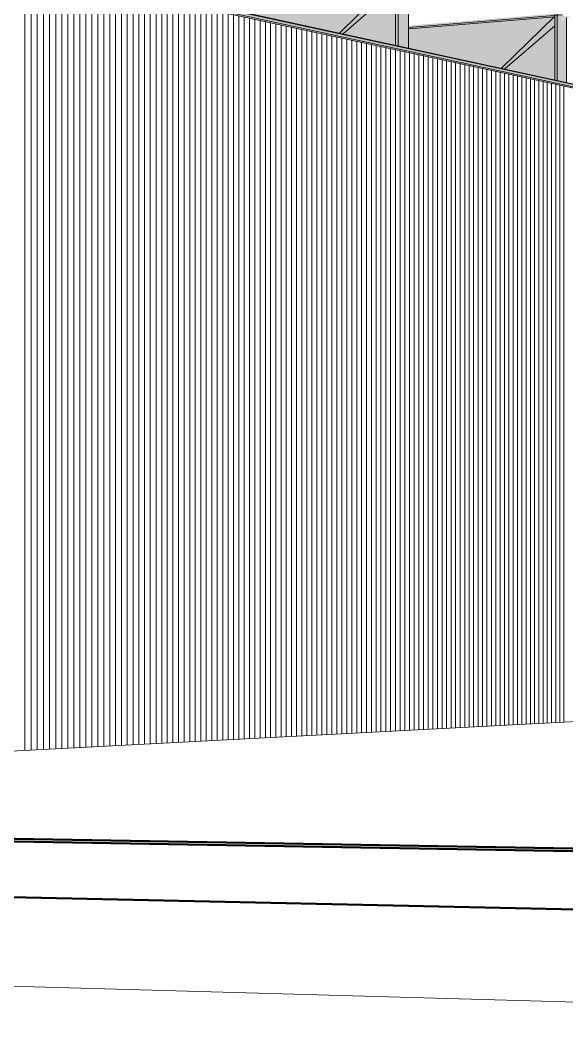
# Model space of a CAD drawing. Header units: inches. Extents: x 31156 to 31160, y -65 to 66.
# Drawn here: x 31160.113 to 31160.2015, y 65.9282 to 66.0937 of the extents above; entities that cross this region are included whole.
import ezdxf

# ---------------------------------------------------------------- set-up
doc = ezdxf.new("R2010")
doc.units = ezdxf.units.IN
doc.header["$MEASUREMENT"] = 0
doc.linetypes.add('Center 1_4_', pattern=[0.53125, 0.25, -0.09375, 0.09375, -0.09375])
doc.linetypes.add('Hidden', pattern=[0.28125, 0.1875, -0.09375])
for name, color, linetype, lineweight in [('A-GLAZ-CWMG', 51, 'Continuous', 9), ('A-PROP-SBCK', 71, 'Hidden', 50), ('A-WALL-PATT', 111, 'Continuous', 13), ('L-SITE-WALL', 31, 'Continuous', 13), ('PROP', 3, 'Center 1_4_', 9), ('S-BEAM', 12, 'Continuous', 9), ('S-COLS', 52, 'Continuous', 9)]:
    doc.layers.add(name, color=color, linetype=linetype, lineweight=lineweight)

# ---------------------------------------------------------------- blocks, each defined once
blk = doc.blocks.new('FP_85-Looking South West')
at = {"layer": 'A-WALL-PATT', "lineweight": 9}
for p, q in [((-31660.10002, 65.97527), (-31660.10002, 66.02951)), ((-31660.09901, 65.97532), (-31660.09901, 66.02945)), ((-31660.09801, 65.97537), (-31660.09801, 66.02938)), ((-31660.09701, 65.97543), (-31660.09701, 66.02932)), ((-31660.09601, 65.97548), (-31660.09601, 66.02926)), ((-31660.09502, 65.97553), (-31660.09502, 66.0292)), ((-31660.09403, 65.97558), (-31660.09403, 66.02913)), ((-31660.09304, 65.97563), (-31660.09304, 66.02907)), ((-31660.09206, 65.97569), (-31660.09206, 66.02901)), ((-31660.09109, 65.97574), (-31660.09109, 66.02895)), ((-31660.09011, 65.97579), (-31660.09011, 66.02889)), ((-31660.08914, 65.97584), (-31660.08914, 66.02883)), ((-31660.08818, 65.97589), (-31660.08818, 66.02877)), ((-31660.08722, 65.97594), (-31660.08722, 66.02871)), ((-31660.08626, 65.97599), (-31660.08626, 66.02865)), ((-31660.08531, 65.97604), (-31660.08531, 66.02859)), ((-31660.08436, 65.97609), (-31660.08436, 66.02853)), ((-31660.08342, 65.97614), (-31660.08342, 66.02847)), ((-31660.08248, 65.97619), (-31660.08248, 66.02841)), ((-31660.08154, 65.97624), (-31660.08154, 66.02835)), ((-31660.08061, 65.97629), (-31660.08061, 66.0283)), ((-31660.07968, 65.97633), (-31660.07968, 66.02824)), ((-31660.07875, 65.97638), (-31660.07875, 66.02818)), ((-31660.07783, 65.97643), (-31660.07783, 66.02812)), ((-31660.07692, 65.97648), (-31660.07692, 66.02806)), ((-31660.076, 65.97653), (-31660.076, 66.02801)), ((-31660.07509, 65.97658), (-31660.07509, 66.02795)), ((-31660.07419, 65.97662), (-31660.07419, 66.02789)), ((-31660.07328, 65.97667), (-31660.07328, 66.02784)), ((-31660.07238, 65.97672), (-31660.07238, 66.02778)), ((-31660.07149, 65.97676), (-31660.07149, 66.02772)), ((-31660.0706, 65.97681), (-31660.0706, 66.02767)), ((-31660.06971, 65.97686), (-31660.06971, 66.02761)), ((-31660.06882, 65.9769), (-31660.06882, 66.02756)), ((-31660.06794, 65.97695), (-31660.06794, 66.0275)), ((-31660.06706, 65.977), (-31660.06706, 66.02745)), ((-31660.06619, 65.97704), (-31660.06619, 66.02739)), ((-31660.06532, 65.97709), (-31660.06532, 66.02734)), ((-31660.06445, 65.97713), (-31660.06445, 66.02728)), ((-31660.06359, 65.97718), (-31660.06359, 66.02723)), ((-31660.06273, 65.97722), (-31660.06273, 66.02718)), ((-31660.06187, 65.97727), (-31660.06187, 66.02712)), ((-31660.06102, 65.97731), (-31660.06102, 66.02707)), ((-31660.06017, 65.97736), (-31660.06017, 66.02702)), ((-31660.05932, 65.9774), (-31660.05932, 66.02696)), ((-31660.05848, 65.97745), (-31660.05848, 66.02691)), ((-31660.05764, 65.97749), (-31660.05764, 66.02686)), ((-31660.0568, 65.97753), (-31660.0568, 66.02681)), ((-31660.05596, 65.97758), (-31660.05596, 66.02675)), ((-31660.05513, 65.97762), (-31660.05513, 66.0267)), ((-31660.05431, 65.97766), (-31660.05431, 66.02665)), ((-31660.05348, 65.97771), (-31660.05348, 66.0266)), ((-31660.05266, 65.97775), (-31660.05266, 66.02655)), ((-31660.05184, 65.97779), (-31660.05184, 66.0265)), ((-31660.05103, 65.97784), (-31660.05103, 66.02645)), ((-31660.05022, 65.97788), (-31660.05022, 66.02639)), ((-31660.04941, 65.97792), (-31660.04941, 66.02634)), ((-31660.0486, 65.97796), (-31660.0486, 66.02629)), ((-31660.0478, 65.97801), (-31660.0478, 66.02624)), ((-31660.047, 65.97805), (-31660.047, 66.02619)), ((-31660.04621, 65.97809), (-31660.04621, 66.02614)), ((-31660.04541, 65.97813), (-31660.04541, 66.02609)), ((-31660.04462, 65.97817), (-31660.04462, 66.02604)), ((-31660.04383, 65.97821), (-31660.04383, 66.026)), ((-31660.04305, 65.97825), (-31660.04305, 66.02595)), ((-31660.04227, 65.9783), (-31660.04227, 66.0259)), ((-31660.04149, 65.97834), (-31660.04149, 66.02585)), ((-31660.04072, 65.97838), (-31660.04072, 66.0258)), ((-31660.03994, 65.97842), (-31660.03994, 66.02575)), ((-31660.03917, 65.97846), (-31660.03917, 66.0257)), ((-31660.03841, 65.9785), (-31660.03841, 66.02566)), ((-31660.03764, 65.97854), (-31660.03764, 66.02561)), ((-31660.03688, 65.97858), (-31660.03688, 66.02556)), ((-31660.03612, 65.97862), (-31660.03612, 66.02551)), ((-31660.03537, 65.97866), (-31660.03537, 66.02547)), ((-31660.03462, 65.9787), (-31660.03462, 66.02542)), ((-31660.03387, 65.97874), (-31660.03387, 66.02537)), ((-31660.03312, 65.97878), (-31660.03312, 66.02532)), ((-31660.03237, 65.97881), (-31660.03237, 66.02528)), ((-31660.03163, 65.97885), (-31660.03163, 66.02523)), ((-31660.03089, 65.97889), (-31660.03089, 66.02519)), ((-31660.03016, 65.97893), (-31660.03016, 66.02514)), ((-31660.02942, 65.97897), (-31660.02942, 66.02509)), ((-31660.02869, 65.99447), (-31660.02869, 66.02505)), ((-31660.02797, 65.97905), (-31660.02797, 66.025)), ((-31660.02724, 65.97908), (-31660.02724, 66.02496)), ((-31660.02652, 65.97912), (-31660.02652, 66.02491)), ((-31660.0258, 65.97916), (-31660.0258, 66.02487)), ((-31660.02508, 65.9792), (-31660.02508, 66.02482)), ((-31660.02436, 65.97923), (-31660.02436, 66.02478)), ((-31660.02365, 65.97927), (-31660.02365, 66.02473)), ((-31660.02294, 65.97931), (-31660.02294, 66.02469)), ((-31660.02223, 65.97935), (-31660.02223, 66.02464)), ((-31660.02153, 65.97938), (-31660.02153, 66.0246)), ((-31660.02083, 65.97942), (-31660.02083, 66.02456)), ((-31660.02013, 65.97946), (-31660.02013, 66.02451)), ((-31660.01943, 65.97949), (-31660.01943, 66.02447)), ((-31660.01873, 65.97953), (-31660.01873, 66.02443)), ((-31660.01804, 65.97957), (-31660.01804, 66.02438)), ((-31660.01735, 65.9796), (-31660.01735, 66.02434)), ((-31660.01666, 65.97964), (-31660.01666, 66.0243)), ((-31660.01598, 65.97967), (-31660.01598, 66.02425)), ((-31660.0153, 65.97971), (-31660.0153, 66.02421)), ((-31660.01462, 65.97975), (-31660.01462, 66.02417)), ((-31660.01394, 65.97978), (-31660.01394, 66.02413)), ((-31660.01326, 65.97982), (-31660.01326, 66.02408)), ((-31660.01259, 65.97985), (-31660.01259, 66.02404)), ((-31660.02869, 65.97901), (-31660.02869, 65.99446))]:
    blk.add_line(p, q, dxfattribs=at)
blk = doc.blocks.new('FP_95-Looking South West')
at = {"layer": 'A-WALL-PATT', "lineweight": 9}
for p, q in [((-31660.10002, 66.02951), (-31660.10002, 66.10192)), ((-31660.09901, 66.02945), (-31660.09901, 66.10171)), ((-31660.09801, 66.02938), (-31660.09801, 66.10149)), ((-31660.09701, 66.02932), (-31660.09701, 66.10127)), ((-31660.09601, 66.02926), (-31660.09601, 66.10106)), ((-31660.09502, 66.0292), (-31660.09502, 66.10084)), ((-31660.09403, 66.02913), (-31660.09403, 66.10063)), ((-31660.09304, 66.02907), (-31660.09304, 66.10042)), ((-31660.09206, 66.02901), (-31660.09206, 66.1002)), ((-31660.09109, 66.02895), (-31660.09109, 66.09999)), ((-31660.09011, 66.02889), (-31660.09011, 66.09978)), ((-31660.08914, 66.02883), (-31660.08914, 66.09957)), ((-31660.08818, 66.02877), (-31660.08818, 66.09937)), ((-31660.08722, 66.02871), (-31660.08722, 66.09916)), ((-31660.08626, 66.02865), (-31660.08626, 66.09895)), ((-31660.08531, 66.02859), (-31660.08531, 66.09875)), ((-31660.08436, 66.02853), (-31660.08436, 66.09854)), ((-31660.08342, 66.02847), (-31660.08342, 66.09834)), ((-31660.08248, 66.02841), (-31660.08248, 66.09813)), ((-31660.08154, 66.02835), (-31660.08154, 66.09793)), ((-31660.08061, 66.0283), (-31660.08061, 66.09773)), ((-31660.07968, 66.02824), (-31660.07968, 66.09753)), ((-31660.07875, 66.02818), (-31660.07875, 66.09733)), ((-31660.07783, 66.02812), (-31660.07783, 66.09713)), ((-31660.07692, 66.02806), (-31660.07692, 66.09693)), ((-31660.076, 66.02801), (-31660.076, 66.09674)), ((-31660.07509, 66.02795), (-31660.07509, 66.09654)), ((-31660.07419, 66.02789), (-31660.07419, 66.09634)), ((-31660.07328, 66.02784), (-31660.07328, 66.09615)), ((-31660.07238, 66.02778), (-31660.07238, 66.09595)), ((-31660.07149, 66.02772), (-31660.07149, 66.09576)), ((-31660.0706, 66.02767), (-31660.0706, 66.09557)), ((-31660.06971, 66.02761), (-31660.06971, 66.09538)), ((-31660.06882, 66.02756), (-31660.06882, 66.09518)), ((-31660.06794, 66.0275), (-31660.06794, 66.09499)), ((-31660.06706, 66.02745), (-31660.06706, 66.0948)), ((-31660.06619, 66.02739), (-31660.06619, 66.09462)), ((-31660.06532, 66.02734), (-31660.06532, 66.09443)), ((-31660.06445, 66.02728), (-31660.06445, 66.09424)), ((-31660.06359, 66.02723), (-31660.06359, 66.09405)), ((-31660.06273, 66.02718), (-31660.06273, 66.09387)), ((-31660.06187, 66.02712), (-31660.06187, 66.09368)), ((-31660.06102, 66.02707), (-31660.06102, 66.0935)), ((-31660.06017, 66.02702), (-31660.06017, 66.09331)), ((-31660.05932, 66.02696), (-31660.05932, 66.09313)), ((-31660.05848, 66.02691), (-31660.05848, 66.09295)), ((-31660.05764, 66.02686), (-31660.05764, 66.09277)), ((-31660.0568, 66.02681), (-31660.0568, 66.09259)), ((-31660.05596, 66.02675), (-31660.05596, 66.09241)), ((-31660.05513, 66.0267), (-31660.05513, 66.09223)), ((-31660.05431, 66.02665), (-31660.05431, 66.09205)), ((-31660.05348, 66.0266), (-31660.05348, 66.09187)), ((-31660.05266, 66.02655), (-31660.05266, 66.09169)), ((-31660.05184, 66.0265), (-31660.05184, 66.09152)), ((-31660.05103, 66.02645), (-31660.05103, 66.09134)), ((-31660.05022, 66.02639), (-31660.05022, 66.09117)), ((-31660.04941, 66.02634), (-31660.04941, 66.09099)), ((-31660.0486, 66.02629), (-31660.0486, 66.09082)), ((-31660.0478, 66.02624), (-31660.0478, 66.09064)), ((-31660.047, 66.02619), (-31660.047, 66.09047)), ((-31660.04621, 66.02614), (-31660.04621, 66.0903)), ((-31660.04541, 66.02609), (-31660.04541, 66.09013)), ((-31660.04462, 66.02604), (-31660.04462, 66.08996)), ((-31660.04383, 66.026), (-31660.04383, 66.08979)), ((-31660.04305, 66.02595), (-31660.04305, 66.08962)), ((-31660.04227, 66.0259), (-31660.04227, 66.08945)), ((-31660.04149, 66.02585), (-31660.04149, 66.08928)), ((-31660.04072, 66.0258), (-31660.04072, 66.08911)), ((-31660.03994, 66.02575), (-31660.03994, 66.08895)), ((-31660.03917, 66.0257), (-31660.03917, 66.08878)), ((-31660.03841, 66.02566), (-31660.03841, 66.08861)), ((-31660.03764, 66.02561), (-31660.03764, 66.08845)), ((-31660.03688, 66.02556), (-31660.03688, 66.08828)), ((-31660.03612, 66.02551), (-31660.03612, 66.08812)), ((-31660.03537, 66.02547), (-31660.03537, 66.08796)), ((-31660.03462, 66.02542), (-31660.03462, 66.08779)), ((-31660.03387, 66.02537), (-31660.03387, 66.08763)), ((-31660.03312, 66.02532), (-31660.03312, 66.08747)), ((-31660.03237, 66.02528), (-31660.03237, 66.08731)), ((-31660.03163, 66.02523), (-31660.03163, 66.08715)), ((-31660.03089, 66.02519), (-31660.03089, 66.08699)), ((-31660.03016, 66.02514), (-31660.03016, 66.08683)), ((-31660.02942, 66.02509), (-31660.02942, 66.08667)), ((-31660.02869, 66.02505), (-31660.02869, 66.08652)), ((-31660.02797, 66.025), (-31660.02797, 66.08636)), ((-31660.02724, 66.02496), (-31660.02724, 66.0862)), ((-31660.02652, 66.02491), (-31660.02652, 66.08605)), ((-31660.0258, 66.02487), (-31660.0258, 66.08589)), ((-31660.02508, 66.02482), (-31660.02508, 66.08573)), ((-31660.02436, 66.02478), (-31660.02436, 66.08558)), ((-31660.02365, 66.02473), (-31660.02365, 66.08543)), ((-31660.02294, 66.02469), (-31660.02294, 66.08527)), ((-31660.02223, 66.02464), (-31660.02223, 66.08512)), ((-31660.02153, 66.0246), (-31660.02153, 66.08497)), ((-31660.02083, 66.02456), (-31660.02083, 66.08482)), ((-31660.02013, 66.02451), (-31660.02013, 66.08466)), ((-31660.01943, 66.02447), (-31660.01943, 66.08451)), ((-31660.01873, 66.02443), (-31660.01873, 66.08436)), ((-31660.01804, 66.02438), (-31660.01804, 66.08421)), ((-31660.01735, 66.02434), (-31660.01735, 66.08407)), ((-31660.01666, 66.0243), (-31660.01666, 66.08392)), ((-31660.01598, 66.02425), (-31660.01598, 66.08377)), ((-31660.0153, 66.02421), (-31660.0153, 66.08362)), ((-31660.01462, 66.02417), (-31660.01462, 66.08347)), ((-31660.01394, 66.02413), (-31660.01394, 66.08333)), ((-31660.01326, 66.02408), (-31660.01326, 66.08318)), ((-31660.01259, 66.02404), (-31660.01259, 66.08304))]:
    blk.add_line(p, q, dxfattribs=at)

msp = doc.modelspace()

# ---------------------------------------------------------------- hatches: boundary and pattern name
at = {"layer": 'A-GLAZ-CWMG', "lineweight": 5}
msp.add_hatch(color=256, dxfattribs=at).paths.add_polyline_path([(31160.29558, 66.06263), (31160.29558, 66.06279), (31159.97477, 66.13226), (31159.97477, 66.13194), (31160.29539, 66.06268)], flags=0)
at = {"layer": 'S-BEAM', "lineweight": 5}
for points in [[(31160.29509, 66.06317), (31160.29495, 66.06328), (31159.97477, 66.133), (31159.97477, 66.13284), (31160.29102, 66.06406)], [(31160.29509, 66.06289), (31160.29509, 66.06317), (31159.97477, 66.13284), (31159.97477, 66.13226), (31160.29102, 66.06378)]]:
    msp.add_hatch(color=256, dxfattribs=at).paths.add_polyline_path(points, flags=0)
at = {"layer": 'S-BEAM'}
h = msp.add_hatch(color=256, dxfattribs=at)
h.paths.add_polyline_path([(31160.16534, 66.09152), (31160.17383, 66.09893), (31160.17383, 66.10054), (31160.14676, 66.09822), (31160.14676, 66.0956), (31160.16366, 66.09189)], flags=0)
h.paths.add_polyline_path([(31160.17502, 66.09997), (31160.17586, 66.10071), (31160.17558, 66.10069), (31160.17502, 66.10064), (31160.17502, 66.10054)], flags=0)
at = {"layer": 'S-BEAM', "lineweight": 5}
h = msp.add_hatch(color=256, dxfattribs=at)
h.paths.add_polyline_path([(31160.18408, 66.0932), (31160.20082, 66.09457), (31160.20131, 66.09499), (31160.19979, 66.09487), (31160.19979, 66.09479), (31160.18436, 66.09352), (31160.18408, 66.0932)], flags=0)
h.paths.add_polyline_path([(31160.17599, 66.09254), (31160.18408, 66.0932), (31160.18436, 66.09352), (31160.17599, 66.09284)], flags=0)
h = msp.add_hatch(color=256, dxfattribs=at)
h.paths.add_polyline_path([(31160.176, 66.09231), (31160.19964, 66.09425), (31160.19964, 66.09448), (31160.17599, 66.09254), (31160.176, 66.09245)], flags=0)
h.paths.add_polyline_path([(31160.20152, 66.09414), (31160.20232, 66.09421), (31160.20162, 66.09438), (31160.20139, 66.09417)], flags=0)
h.paths.add_polyline_path([(31160.20072, 66.09434), (31160.20152, 66.0944), (31160.20082, 66.09457), (31160.20002, 66.09451), (31160.20045, 66.0944)], flags=0)
at = {"layer": 'S-BEAM'}
h = msp.add_hatch(color=256, dxfattribs=at)
h.paths.add_polyline_path([(31160.19154, 66.08581), (31160.19964, 66.09279), (31160.19964, 66.09425), (31160.176, 66.09231), (31160.176, 66.08922), (31160.19, 66.08615)], flags=0)
h.paths.add_polyline_path([(31160.20075, 66.09374), (31160.20152, 66.0944), (31160.20131, 66.09438), (31160.20075, 66.09434), (31160.20075, 66.09425)], flags=0)
at = {"layer": 'S-COLS', "lineweight": 5}
for points in [[(31160.17422, 66.08957), (31160.17422, 66.10196), (31160.17398, 66.10173), (31160.17398, 66.10113), (31160.17382, 66.10112), (31160.17382, 66.08966)], [(31160.17383, 66.08966), (31160.17383, 66.10054), (31160.17377, 66.10053), (31160.16477, 66.09165), (31160.17241, 66.08997)], [(31160.19964, 66.08404), (31160.19964, 66.09425), (31160.19953, 66.09424), (31160.191, 66.08593), (31160.19875, 66.08423)], [(31160.20002, 66.08395), (31160.20002, 66.09557), (31160.19979, 66.09535), (31160.19979, 66.09479), (31160.19964, 66.09478), (31160.19964, 66.08404)]]:
    msp.add_hatch(color=256, dxfattribs=at).paths.add_polyline_path(points, flags=0)
h = msp.add_hatch(color=256, dxfattribs=at)
h.paths.add_polyline_path([(31160.17593, 66.0892), (31160.17593, 66.10041), (31160.17573, 66.10046), (31160.17514, 66.09994), (31160.17502, 66.09997), (31160.17502, 66.10064), (31160.17422, 66.10083), (31160.17422, 66.08957), (31160.1746, 66.08949)], flags=0)
h.paths.add_polyline_path([(31160.17422, 66.10124), (31160.17559, 66.10135), (31160.17593, 66.10127), (31160.17593, 66.10154), (31160.17422, 66.10196), (31160.17422, 66.10135)], flags=0)
h = msp.add_hatch(color=256, dxfattribs=at)
h.paths.add_polyline_path([(31160.20152, 66.08363), (31160.20152, 66.09414), (31160.20139, 66.09417), (31160.20082, 66.09369), (31160.20072, 66.09371), (31160.20072, 66.09434), (31160.20002, 66.09451), (31160.20002, 66.08395), (31160.20014, 66.08393)], flags=0)
h.paths.add_polyline_path([(31160.20002, 66.09489), (31160.20131, 66.09499), (31160.20152, 66.09494), (31160.20152, 66.0952), (31160.20002, 66.09557), (31160.20002, 66.09499)], flags=0)

# ---------------------------------------------------------------- linework, layer by layer
at = {"layer": 'A-GLAZ-CWMG'}
msp.add_line((31160.29558, 66.06279), (31159.97477, 66.13226), dxfattribs=at)
at = {"layer": 'A-PROP-SBCK', "linetype": 'Continuous'}
for p, q in [((31160.42786, 65.94463), (31159.31063, 65.96869)), ((31160.42874, 65.95495), (31159.90197, 65.96417)), ((31160.42878, 65.95539), (31159.90713, 65.96444))]:
    msp.add_line(p, q, dxfattribs=at)
at = {"layer": 'L-SITE-WALL'}
for p, q in [((31160.2959, 66.06256), (31159.97477, 66.13194)), ((31159.90197, 65.96417), (31160.27318, 65.98363))]:
    msp.add_line(p, q, dxfattribs=at)
at = {"layer": 'PROP', "linetype": 'Continuous'}
msp.add_line((31160.42646, 65.92818), (31159.31142, 65.95934), dxfattribs=at)
at = {"layer": 'S-BEAM'}
for p, q in [((31159.97477, 66.133), (31160.29495, 66.06328)), ((31159.97477, 66.13284), (31160.29509, 66.06317)), ((31160.16534, 66.09152), (31160.17383, 66.09893)), ((31160.17599, 66.09254), (31160.20082, 66.09457)), ((31160.19964, 66.09425), (31160.176, 66.09231)), ((31160.19154, 66.08581), (31160.19964, 66.09279))]:
    msp.add_line(p, q, dxfattribs=at)
at = {"layer": 'S-COLS'}
for p, q in [((31160.17382, 66.08966), (31160.17382, 66.10112)), ((31160.17422, 66.10196), (31160.17422, 66.08957)), ((31160.17377, 66.10053), (31160.16477, 66.09165)), ((31160.17593, 66.10041), (31160.17593, 66.0892)), ((31160.19953, 66.09424), (31160.191, 66.08593)), ((31160.19964, 66.08404), (31160.19964, 66.09478)), ((31160.20002, 66.09557), (31160.20002, 66.08395)), ((31160.20152, 66.09414), (31160.20152, 66.08363))]:
    msp.add_line(p, q, dxfattribs=at)

# ---------------------------------------------------------------- block references
at = {"layer": 'L-SITE-WALL', "lineweight": 9}
for name in ['FP_95-Looking South West', 'FP_85-Looking South West']:
    msp.add_blockref(name, (62820.21372, 0), dxfattribs=at)

doc.saveas('drawing.dxf')
